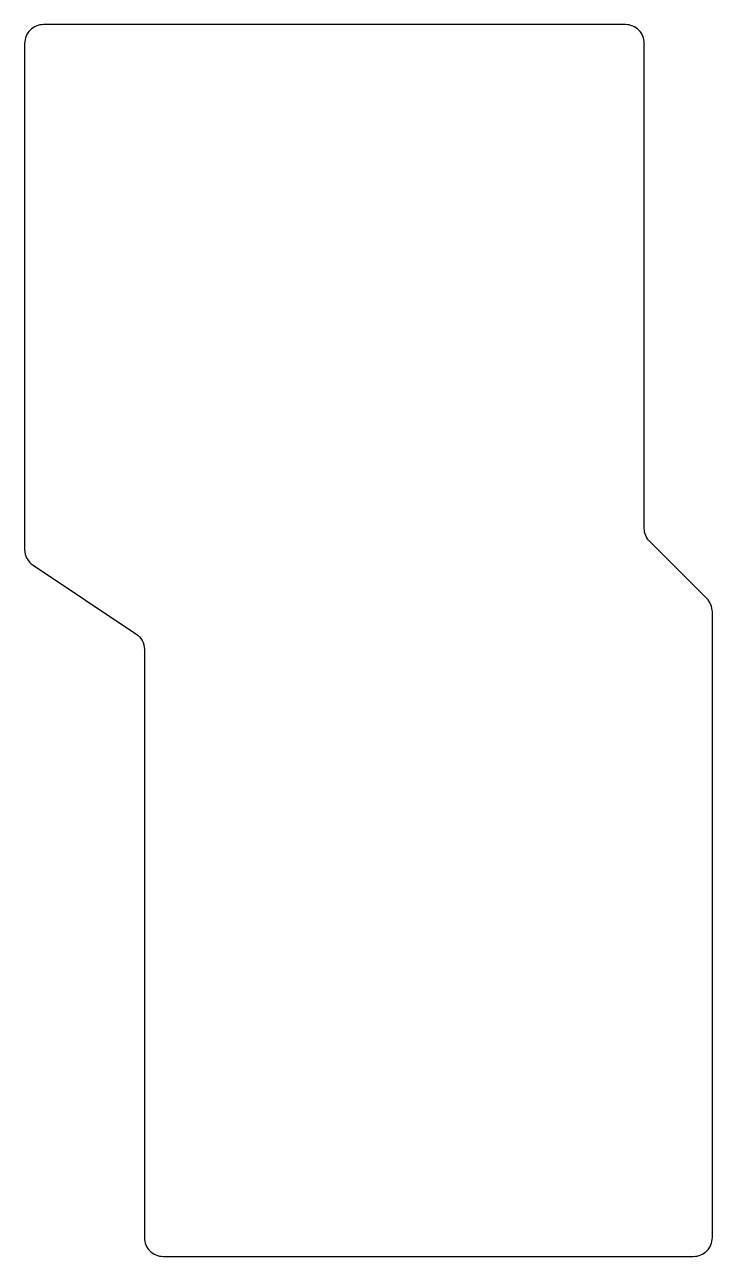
# Model space of a CAD drawing. Header units: millimetres. Extents: x -110 to -36, y -175 to -44.
import ezdxf

# ---------------------------------------------------------------- set-up
doc = ezdxf.new("R2010")
doc.units = ezdxf.units.MM

msp = doc.modelspace()

# ---------------------------------------------------------------- linework, layer by layer
msp.add_lwpolyline([(-38.5, -175, 0.414214), (-36.5, -173), (-36.5, -106.33, 0.198912), (-37.09, -104.91), (-43.16, -98.84, -0.198912), (-43.75, -97.42), (-43.75, -45.75, 0.414214), (-45.75, -43.75), (-107.75, -43.75, 0.414214), (-109.75, -45.75), (-109.75, -99.68, 0.250765), (-108.86, -101.34), (-97.89, -108.66, -0.250765), (-97, -110.32), (-97, -173, 0.414214), (-95, -175)], format="xyb", close=True)

doc.saveas('drawing.dxf')
